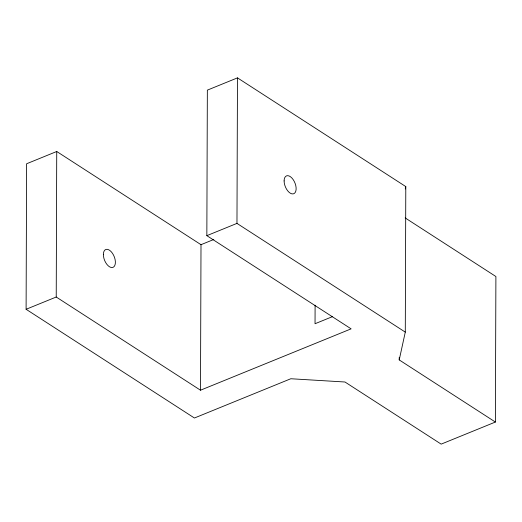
<?xml version="1.0" encoding="UTF-8"?>
<svg xmlns="http://www.w3.org/2000/svg" width="522" height="522" viewBox="0 0 522 522"><rect width="100%" height="100%" fill="white"/><g stroke="black" fill="none" stroke-linecap="round" stroke-linejoin="round"><path stroke-width="0.78" d="M405.176 217.922L495.9 276.523L495.391 422.044L441.168 444.131L344.983 382.006L290.819 378.744L194.419 418.011L26.1 309.285L26.609 163.764L56.735 151.491L201.003 244.688L213.811 239.468M495.391 422.044L399.213 359.919L405.287 332.116L405.796 186.589L237.477 77.869L207.351 90.136L206.843 235.663L351.117 328.853L200.5 390.208L56.226 297.018L56.735 151.491M200.5 390.208L201.003 244.688M405.287 332.116L236.968 223.39L237.477 77.869M315.105 305.207L315.04 323.731L332.357 316.678M399.213 359.919L399.219 357.479M405.274 188.977L405.796 186.589M26.1 309.285L56.226 297.018M206.843 235.663L236.968 223.39M103.369 254.54A9.637 5.168 67.8 0 0 112.36 267.525A9.637 5.168 67.8 0 0 112.406 253.209A9.637 5.168 67.8 0 0 103.369 254.54M284.112 180.919A9.637 5.168 67.8 0 0 293.103 193.903A9.637 5.168 67.8 0 0 293.155 179.581A9.637 5.168 67.8 0 0 284.112 180.919"/></g></svg>
